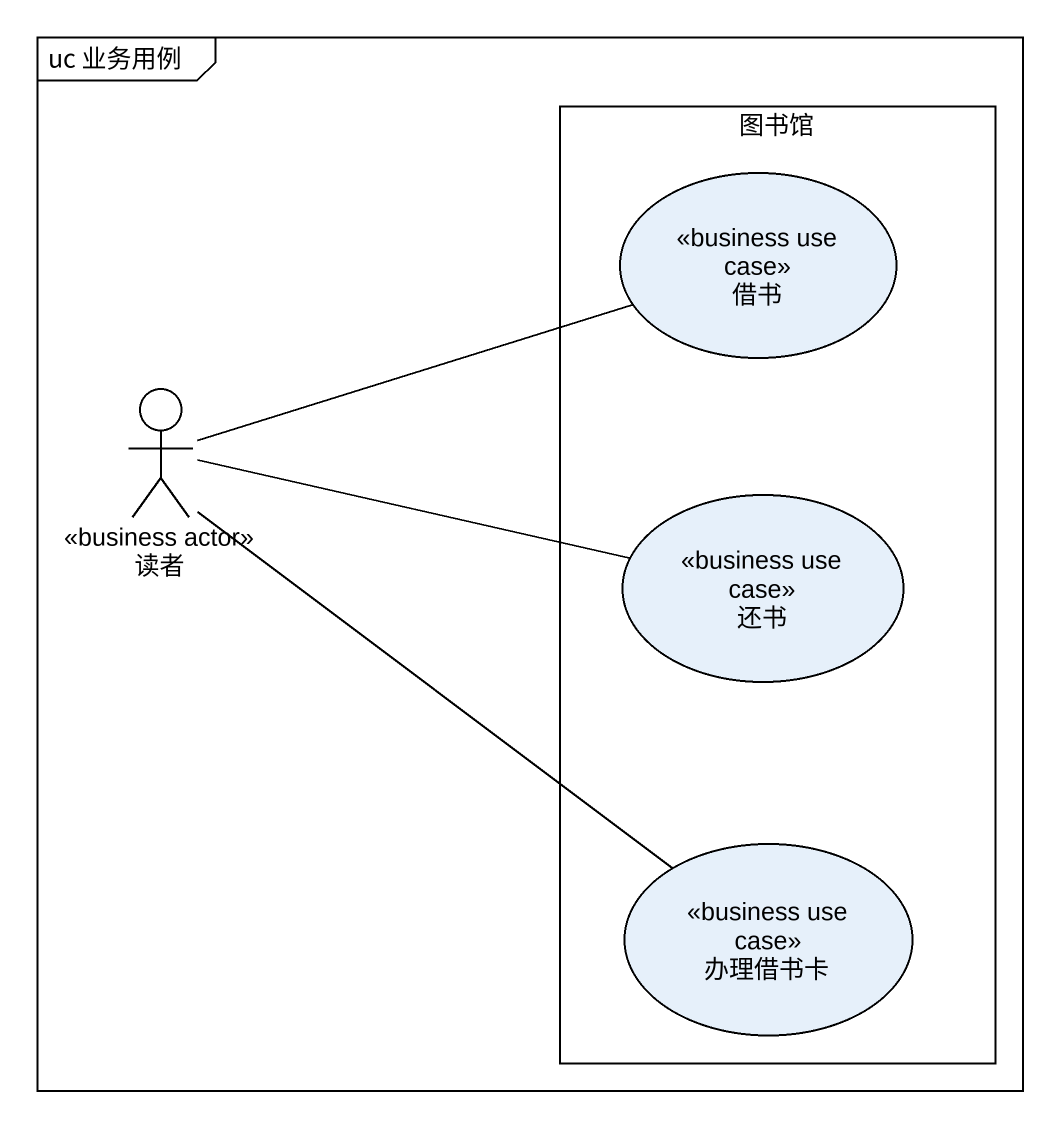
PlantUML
@startuml
mainframe uc 业务用例
rectangle 图书馆 {
  usecase 借书 <<business use case>>
  usecase 还书 <<business use case>>
  usecase 办理借书卡 <<business use case>>
}
actor 读者 <<business actor>>
读者 -right- 借书
读者 -right- 还书
读者 -right- 办理借书卡
@enduml
